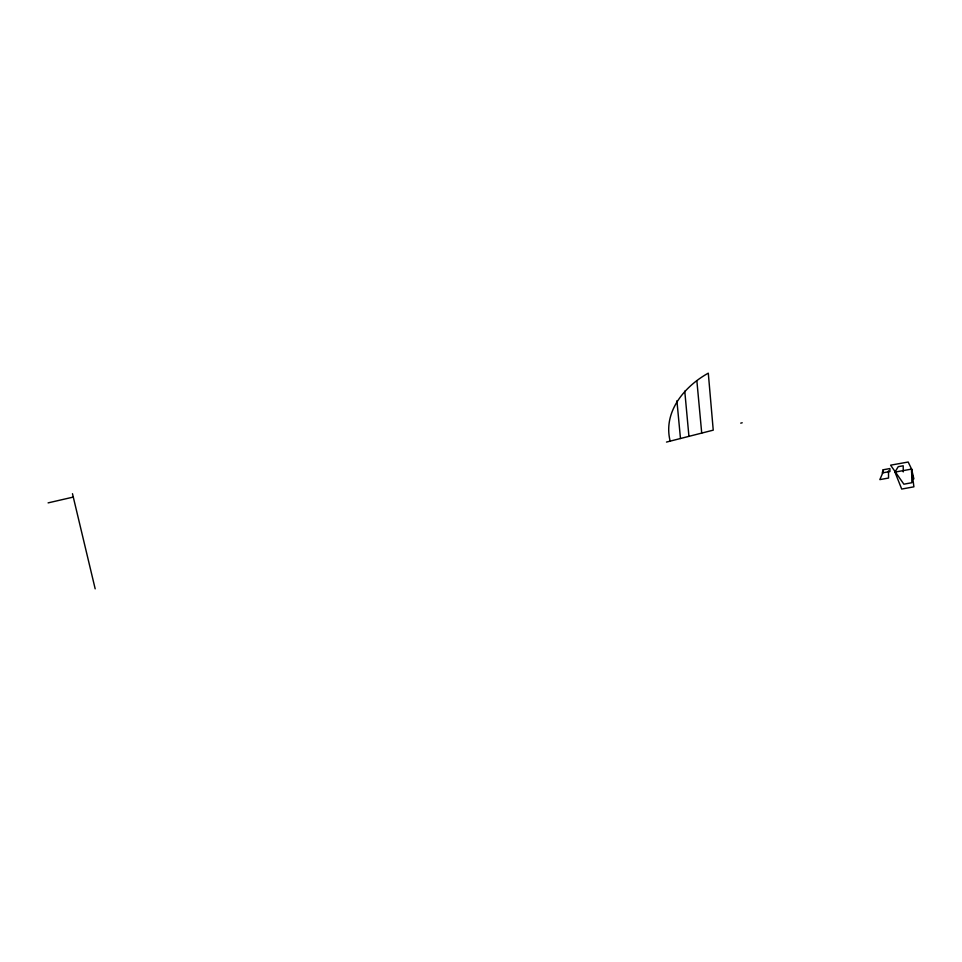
<?xml version="1.0" encoding="UTF-8"?>
<svg xmlns="http://www.w3.org/2000/svg" width="962" height="962" viewBox="0 0 962 962"><rect width="100%" height="100%" fill="white"/><g stroke="black" fill="none" stroke-linecap="round" stroke-linejoin="round"><path stroke-width="1.44" d="M666.486 442.075L713.239 430.158L708.297 373.16C684.247 386.459 662.842 412.061 670.165 441.137M883.26 471.765L879.833 479.617L888.551 478.042L888.491 470.827M894.949 472.101L911.591 469.095L911.868 482.72L903.871 484.187L890.596 465.175L908.188 462.025L911.591 469.095L913.9 486.82L901.707 489.069L894.949 472.101L898.231 466.678L903.21 465.788L903.246 471.921M740.74 423.148L742.207 422.775M48.1 502.885L73.292 497.077M72.475 493.686L95.178 588.84M913.888 478.92L911.591 469.095L911.639 472.655M676.911 400.757L680.471 438.516M696.897 381.108L701.719 433.092M684.764 391.149L688.936 436.351M883.152 469.781L882.238 472.931L889.934 471.536L889.898 468.566L883.152 469.781"/></g></svg>
